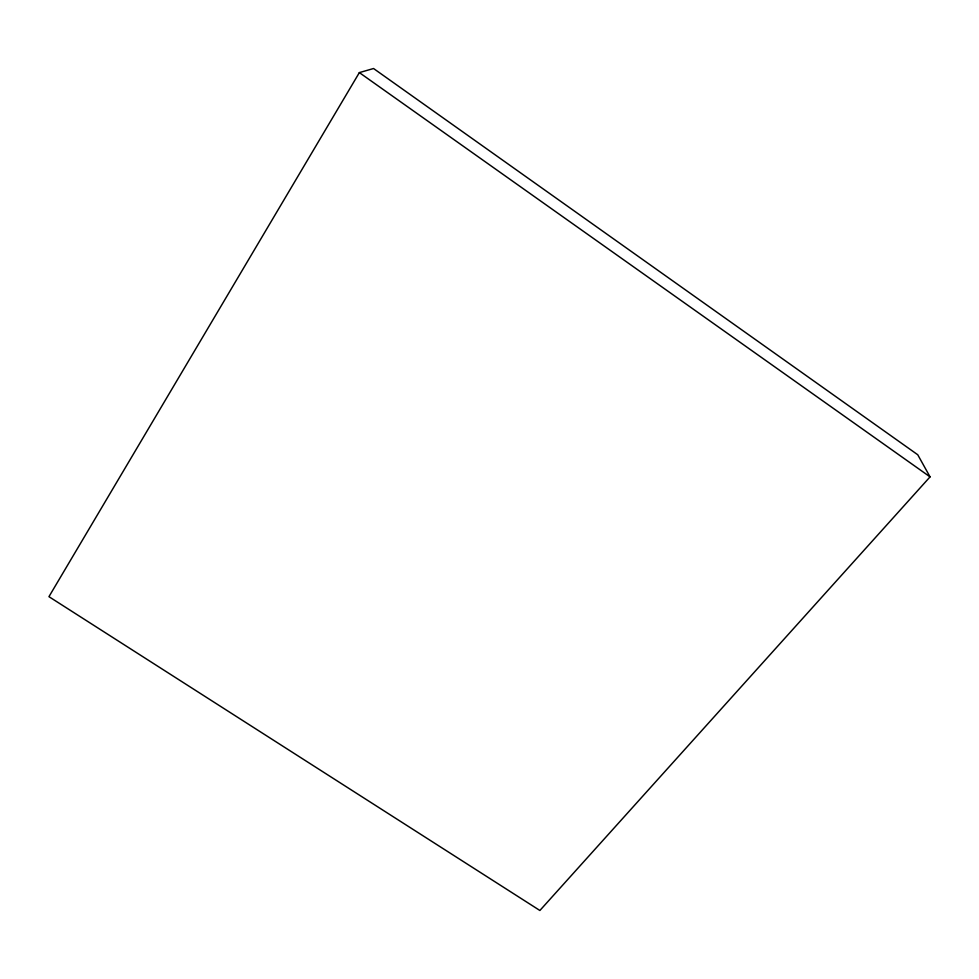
<?xml version="1.0" encoding="UTF-8"?>
<svg xmlns="http://www.w3.org/2000/svg" width="979" height="979" viewBox="0 0 979 979"><rect width="100%" height="100%" fill="white"/><g stroke="black" fill="none" stroke-linecap="round" stroke-linejoin="round"><path stroke-width="1.47" d="M359.354 72.605L48.95 596.676L539.882 910.482L930.05 476.871L917.751 454.758L373.55 68.518L359.354 72.605L930.05 476.871"/></g></svg>
